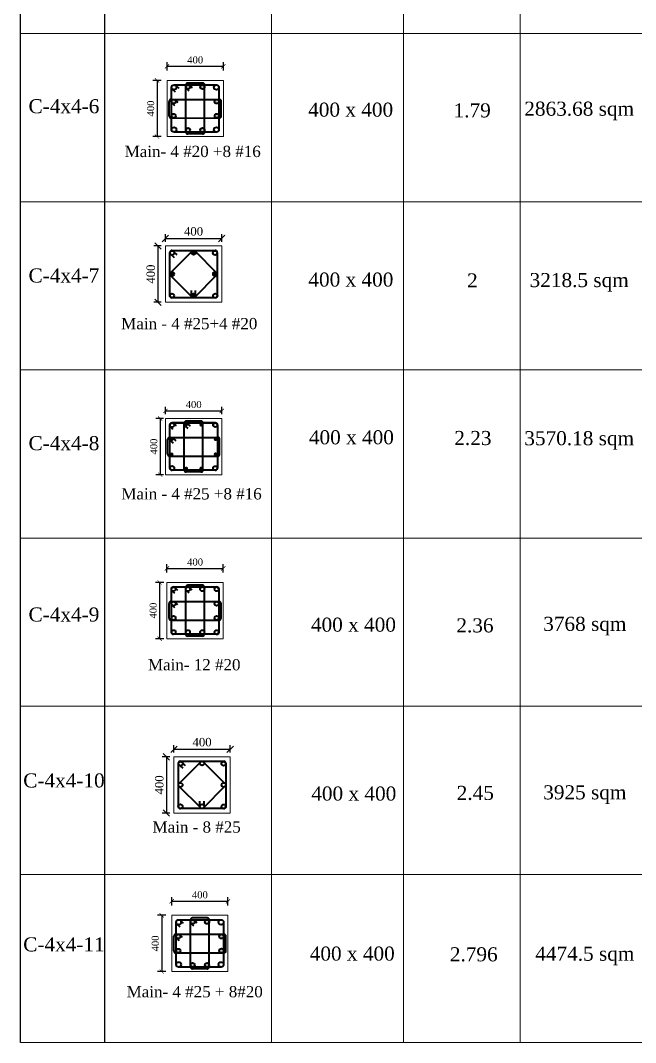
# Model space of a CAD drawing. Header units: millimetres. Extents: x -111267 to 10003021, y -40114 to 2142304.
# Drawn here: x 4297106 to 4318966, y 2074270 to 2110620 of the extents above; entities that cross this region are included whole.
import ezdxf

# ---------------------------------------------------------------- set-up
doc = ezdxf.new("R2010")
doc.units = ezdxf.units.MM
doc.header["$PDMODE"] = 2
doc.linetypes.add('DASHED2', pattern=[0.375, 0.25, -0.125])
doc.layers.add('5a.Hatch-TR-0', color=8, linetype='Continuous')
doc.layers.add('9.Title', color=7, linetype='Continuous')
for name, color, linetype, lineweight in [('object line', 23, 'Continuous', 13), ('reinmt', 241, 'Continuous', 40), ('S-Beam', 4, 'DASHED2', 15), ('S-Dim', 8, 'Continuous', 5)]:
    doc.layers.add(name, color=color, linetype=linetype, lineweight=lineweight)
doc.styles.add('DRIQsmall', font='times.ttf', dxfattribs={"height": 0.2})
doc.styles.add('Section_Scale_250', font='times.ttf', dxfattribs={"height": 250})
doc.styles.add('Times new roman', font='times.ttf', dxfattribs={"height": 300})
doc.dimstyles.new('Scale 20', dxfattribs={"dimscale": 0, "dimtxt": 250, "dimasz": 230, "dimexe": 150, "dimexo": 150, "dimgap": 100, "dimtad": 1, "dimtoh": 1, "dimdec": 0, "dimlfac": 0.2, "dimzin": 0, "dimdsep": 46, "dimtxsty": 'Times new roman', "dimblk": 'OBLIQUE', "dimcen": 0.09, "dimclrd": 256, "dimclrt": 3, "dimadec": 0, "dimazin": 0, "dimtfac": 1, "dimtdec": 0, "dimtofl": 0, "dimtmove": 0, "dimatfit": 3, "dimfxl": 150, "dimfxlon": 1, "dimtolj": 1, "dimtzin": 0, "dimarcsym": 0})
doc.dimstyles.new('Section_Scale 250', dxfattribs={"dimscale": 0, "dimtxt": 250, "dimasz": 150, "dimexe": 150, "dimexo": 150, "dimgap": 100, "dimtad": 1, "dimtoh": 1, "dimdec": 0, "dimlfac": 0.25, "dimzin": 0, "dimdsep": 46, "dimtxsty": 'Section_Scale_250', "dimblk": 'ARCHTICK', "dimcen": 0.09, "dimclrd": 256, "dimclrt": 3, "dimadec": 0, "dimazin": 0, "dimtfac": 1, "dimtdec": 0, "dimtofl": 0, "dimtmove": 0, "dimatfit": 3, "dimfxl": 150, "dimfxlon": 1, "dimtolj": 1, "dimtzin": 0, "dimarcsym": 0})

# ---------------------------------------------------------------- blocks, each defined once
blk = doc.blocks.new('_Oblique')
at = {"color": 0, "linetype": 'ByBlock', "lineweight": -2}
blk.add_line((-0.5, -0.5), (0.5, 0.5), dxfattribs=at)
blk = doc.blocks.new('*D801')
at = {"layer": 'Defpoints', "color": 0, "ltscale": 6, "transparency": 16777216}
for p in [(4302560, 2084433), (4302293, 2082433), (4302560, 2082433)]:
    blk.add_point(p, dxfattribs=at)
at = {"layer": 'S-Dim', "color": 0, "lineweight": -2, "ltscale": 6, "transparency": 16777216}
for p, q in [((4302410, 2084433), (4302143, 2084433)), ((4302410, 2082433), (4302143, 2082433))]:
    blk.add_line(p, q, dxfattribs=at)
at = {"layer": 'S-Dim', "lineweight": -2, "ltscale": 6, "transparency": 16777216}
blk.add_line((4302293, 2084433), (4302293, 2082433), dxfattribs=at)
at = {"layer": 'S-Dim', "lineweight": -2, "ltscale": 6, "transparency": 16777216, "xscale": 230, "yscale": 230, "zscale": 230}
for p, rotation in [((4302293, 2084433), 90), ((4302293, 2082433), 270)]:
    blk.add_blockref('_Oblique', p, dxfattribs=dict(at, rotation=rotation))
at = {"layer": 'S-Dim', "color": 3, "ltscale": 6, "transparency": 16777216, "insert": (4302040, 2083433), "char_height": 300, "attachment_point": 5, "rotation": 90, "style": 'Times new roman'}
blk.add_mtext('\\A1;400', dxfattribs=at)
blk = doc.blocks.new('*D802')
at = {"layer": 'Defpoints', "color": 0, "ltscale": 6, "transparency": 16777216}
for p in [(4304560, 2084699), (4302560, 2084433), (4304560, 2084433)]:
    blk.add_point(p, dxfattribs=at)
at = {"layer": 'S-Dim', "color": 0, "lineweight": -2, "ltscale": 6, "transparency": 16777216}
for p, q in [((4302560, 2084583), (4302560, 2084849)), ((4304560, 2084583), (4304560, 2084849))]:
    blk.add_line(p, q, dxfattribs=at)
at = {"layer": 'S-Dim', "lineweight": -2, "ltscale": 6, "transparency": 16777216}
blk.add_line((4302560, 2084699), (4304560, 2084699), dxfattribs=at)
at = {"layer": 'S-Dim', "lineweight": -2, "ltscale": 6, "transparency": 16777216, "xscale": 230, "yscale": 230, "zscale": 230, "rotation": 180}
blk.add_blockref('_Oblique', (4302560, 2084699), dxfattribs=at)
at = {"layer": 'S-Dim', "lineweight": -2, "ltscale": 6, "transparency": 16777216, "xscale": 230, "yscale": 230, "zscale": 230}
blk.add_blockref('_Oblique', (4304560, 2084699), dxfattribs=at)
at = {"layer": 'S-Dim', "color": 3, "ltscale": 6, "transparency": 16777216, "insert": (4303560, 2084952), "char_height": 300, "attachment_point": 5, "style": 'Times new roman'}
blk.add_mtext('\\A1;400', dxfattribs=at)
blk = doc.blocks.new('*D809')
at = {"layer": 'Defpoints', "color": 0, "ltscale": 6, "transparency": 16777216}
for p in [(4302258, 2102598), (4301991, 2100598), (4302258, 2100598)]:
    blk.add_point(p, dxfattribs=at)
at = {"layer": 'S-Dim', "color": 0, "lineweight": -2, "ltscale": 6, "transparency": 16777216}
for p, q in [((4302108, 2102598), (4301841, 2102598)), ((4302108, 2100598), (4301841, 2100598))]:
    blk.add_line(p, q, dxfattribs=at)
at = {"layer": 'S-Dim', "lineweight": -2, "ltscale": 6, "transparency": 16777216}
blk.add_line((4301991, 2102598), (4301991, 2100598), dxfattribs=at)
at = {"layer": 'S-Dim', "lineweight": -2, "ltscale": 6, "transparency": 16777216, "xscale": 230, "yscale": 230, "zscale": 230}
for p, rotation in [((4301991, 2102598), 90), ((4301991, 2100598), 270)]:
    blk.add_blockref('_Oblique', p, dxfattribs=dict(at, rotation=rotation))
at = {"layer": 'S-Dim', "color": 3, "ltscale": 6, "transparency": 16777216, "insert": (4301738, 2101598), "char_height": 300, "attachment_point": 5, "rotation": 90, "style": 'Times new roman'}
blk.add_mtext('\\A1;400', dxfattribs=at)
blk = doc.blocks.new('*D810')
at = {"layer": 'Defpoints', "color": 0, "ltscale": 6, "transparency": 16777216}
for p in [(4304258, 2102865), (4302258, 2102598), (4304258, 2102598)]:
    blk.add_point(p, dxfattribs=at)
at = {"layer": 'S-Dim', "color": 0, "lineweight": -2, "ltscale": 6, "transparency": 16777216}
for p, q in [((4302258, 2102748), (4302258, 2103015)), ((4304258, 2102748), (4304258, 2103015))]:
    blk.add_line(p, q, dxfattribs=at)
at = {"layer": 'S-Dim', "lineweight": -2, "ltscale": 6, "transparency": 16777216}
blk.add_line((4302258, 2102865), (4304258, 2102865), dxfattribs=at)
at = {"layer": 'S-Dim', "lineweight": -2, "ltscale": 6, "transparency": 16777216, "xscale": 230, "yscale": 230, "zscale": 230, "rotation": 180}
blk.add_blockref('_Oblique', (4302258, 2102865), dxfattribs=at)
at = {"layer": 'S-Dim', "lineweight": -2, "ltscale": 6, "transparency": 16777216, "xscale": 230, "yscale": 230, "zscale": 230}
blk.add_blockref('_Oblique', (4304258, 2102865), dxfattribs=at)
at = {"layer": 'S-Dim', "color": 3, "ltscale": 6, "transparency": 16777216, "insert": (4303258, 2103117), "char_height": 300, "attachment_point": 5, "style": 'Times new roman'}
blk.add_mtext('\\A1;400', dxfattribs=at)
blk = doc.blocks.new('_ArchTick')
at = {"color": 0, "linetype": 'ByBlock', "const_width": 0.15}
blk.add_lwpolyline([(-0.5, -0.5), (0.5, 0.5)], dxfattribs=at)
blk = doc.blocks.new('*D811')
at = {"layer": 'Defpoints', "color": 0, "ltscale": 6, "transparency": 16777216}
for p in [(4302395, 2108487), (4301962, 2106487), (4302395, 2106487)]:
    blk.add_point(p, dxfattribs=at)
at = {"layer": 'S-Dim', "color": 0, "lineweight": -2, "ltscale": 6, "transparency": 16777216}
for p, q in [((4302112, 2108487), (4301812, 2108487)), ((4302112, 2106487), (4301812, 2106487))]:
    blk.add_line(p, q, dxfattribs=at)
at = {"layer": 'S-Dim', "lineweight": -2, "ltscale": 6, "transparency": 16777216}
blk.add_line((4301962, 2108487), (4301962, 2106487), dxfattribs=at)
at = {"layer": 'S-Dim', "lineweight": -2, "ltscale": 6, "transparency": 16777216, "xscale": 150, "yscale": 150, "zscale": 150}
for p, rotation in [((4301962, 2108487), 90), ((4301962, 2106487), 270)]:
    blk.add_blockref('_ArchTick', p, dxfattribs=dict(at, rotation=rotation))
at = {"layer": 'S-Dim', "color": 3, "ltscale": 6, "transparency": 16777216, "insert": (4301734, 2107487), "char_height": 250, "attachment_point": 5, "rotation": 90, "style": 'Section_Scale_250'}
blk.add_mtext('\\A1;400', dxfattribs=at)
blk = doc.blocks.new('*D812')
at = {"layer": 'Defpoints', "color": 0, "ltscale": 6, "transparency": 16777216}
for p in [(4304317, 2108988), (4302317, 2108409), (4304317, 2108409)]:
    blk.add_point(p, dxfattribs=at)
at = {"layer": 'S-Dim', "color": 0, "lineweight": -2, "ltscale": 6, "transparency": 16777216}
for p, q in [((4302317, 2108838), (4302317, 2109138)), ((4304317, 2108838), (4304317, 2109138))]:
    blk.add_line(p, q, dxfattribs=at)
at = {"layer": 'S-Dim', "lineweight": -2, "ltscale": 6, "transparency": 16777216}
blk.add_line((4302317, 2108988), (4304317, 2108988), dxfattribs=at)
at = {"layer": 'S-Dim', "lineweight": -2, "ltscale": 6, "transparency": 16777216, "xscale": 150, "yscale": 150, "zscale": 150, "rotation": 180}
blk.add_blockref('_ArchTick', (4302317, 2108988), dxfattribs=at)
at = {"layer": 'S-Dim', "lineweight": -2, "ltscale": 6, "transparency": 16777216, "xscale": 150, "yscale": 150, "zscale": 150}
blk.add_blockref('_ArchTick', (4304317, 2108988), dxfattribs=at)
at = {"layer": 'S-Dim', "color": 3, "ltscale": 6, "transparency": 16777216, "insert": (4303317, 2109215), "char_height": 250, "attachment_point": 5, "style": 'Section_Scale_250'}
blk.add_mtext('\\A1;400', dxfattribs=at)
blk = doc.blocks.new('*D813')
at = {"layer": 'Defpoints', "color": 0, "ltscale": 6, "transparency": 16777216}
for p in [(4302390, 2090631), (4302052, 2088631), (4302390, 2088631)]:
    blk.add_point(p, dxfattribs=at)
at = {"layer": 'S-Dim', "color": 0, "lineweight": -2, "ltscale": 6, "transparency": 16777216}
for p, q in [((4302202, 2090631), (4301902, 2090631)), ((4302202, 2088631), (4301902, 2088631))]:
    blk.add_line(p, q, dxfattribs=at)
at = {"layer": 'S-Dim', "lineweight": -2, "ltscale": 6, "transparency": 16777216}
blk.add_line((4302052, 2090631), (4302052, 2088631), dxfattribs=at)
at = {"layer": 'S-Dim', "lineweight": -2, "ltscale": 6, "transparency": 16777216, "xscale": 150, "yscale": 150, "zscale": 150}
for p, rotation in [((4302052, 2090631), 90), ((4302052, 2088631), 270)]:
    blk.add_blockref('_ArchTick', p, dxfattribs=dict(at, rotation=rotation))
at = {"layer": 'S-Dim', "color": 3, "ltscale": 6, "transparency": 16777216, "insert": (4301825, 2089631), "char_height": 250, "attachment_point": 5, "rotation": 90, "style": 'Section_Scale_250'}
blk.add_mtext('\\A1;400', dxfattribs=at)
blk = doc.blocks.new('*D814')
at = {"layer": 'Defpoints', "color": 0, "ltscale": 6, "transparency": 16777216}
for p in [(4304312, 2091131), (4302312, 2090553), (4304312, 2090553)]:
    blk.add_point(p, dxfattribs=at)
at = {"layer": 'S-Dim', "color": 0, "lineweight": -2, "ltscale": 6, "transparency": 16777216}
for p, q in [((4302312, 2090981), (4302312, 2091281)), ((4304312, 2090981), (4304312, 2091281))]:
    blk.add_line(p, q, dxfattribs=at)
at = {"layer": 'S-Dim', "lineweight": -2, "ltscale": 6, "transparency": 16777216}
blk.add_line((4302312, 2091131), (4304312, 2091131), dxfattribs=at)
at = {"layer": 'S-Dim', "lineweight": -2, "ltscale": 6, "transparency": 16777216, "xscale": 150, "yscale": 150, "zscale": 150, "rotation": 180}
blk.add_blockref('_ArchTick', (4302312, 2091131), dxfattribs=at)
at = {"layer": 'S-Dim', "lineweight": -2, "ltscale": 6, "transparency": 16777216, "xscale": 150, "yscale": 150, "zscale": 150}
blk.add_blockref('_ArchTick', (4304312, 2091131), dxfattribs=at)
at = {"layer": 'S-Dim', "color": 3, "ltscale": 6, "transparency": 16777216, "insert": (4303312, 2091358), "char_height": 250, "attachment_point": 5, "style": 'Section_Scale_250'}
blk.add_mtext('\\A1;400', dxfattribs=at)
blk = doc.blocks.new('*D803')
at = {"layer": 'Defpoints', "color": 0, "ltscale": 6, "transparency": 16777216}
for p in [(4302560, 2078795), (4302126, 2076795), (4302560, 2076795)]:
    blk.add_point(p, dxfattribs=at)
at = {"layer": 'S-Dim', "color": 0, "lineweight": -2, "ltscale": 6, "transparency": 16777216}
for p, q in [((4302276, 2078795), (4301976, 2078795)), ((4302276, 2076795), (4301976, 2076795))]:
    blk.add_line(p, q, dxfattribs=at)
at = {"layer": 'S-Dim', "lineweight": -2, "ltscale": 6, "transparency": 16777216}
blk.add_line((4302126, 2078795), (4302126, 2076795), dxfattribs=at)
at = {"layer": 'S-Dim', "lineweight": -2, "ltscale": 6, "transparency": 16777216, "xscale": 150, "yscale": 150, "zscale": 150}
for p, rotation in [((4302126, 2078795), 90), ((4302126, 2076795), 270)]:
    blk.add_blockref('_ArchTick', p, dxfattribs=dict(at, rotation=rotation))
at = {"layer": 'S-Dim', "color": 3, "ltscale": 6, "transparency": 16777216, "insert": (4301899, 2077795), "char_height": 250, "attachment_point": 5, "rotation": 90, "style": 'Section_Scale_250'}
blk.add_mtext('\\A1;400', dxfattribs=at)
blk = doc.blocks.new('*D804')
at = {"layer": 'Defpoints', "color": 0, "ltscale": 6, "transparency": 16777216}
for p in [(4304482, 2079295), (4302482, 2078717), (4304482, 2078717)]:
    blk.add_point(p, dxfattribs=at)
at = {"layer": 'S-Dim', "color": 0, "lineweight": -2, "ltscale": 6, "transparency": 16777216}
for p, q in [((4302482, 2079145), (4302482, 2079445)), ((4304482, 2079145), (4304482, 2079445))]:
    blk.add_line(p, q, dxfattribs=at)
at = {"layer": 'S-Dim', "lineweight": -2, "ltscale": 6, "transparency": 16777216}
blk.add_line((4302482, 2079295), (4304482, 2079295), dxfattribs=at)
at = {"layer": 'S-Dim', "lineweight": -2, "ltscale": 6, "transparency": 16777216, "xscale": 150, "yscale": 150, "zscale": 150, "rotation": 180}
blk.add_blockref('_ArchTick', (4302482, 2079295), dxfattribs=at)
at = {"layer": 'S-Dim', "lineweight": -2, "ltscale": 6, "transparency": 16777216, "xscale": 150, "yscale": 150, "zscale": 150}
blk.add_blockref('_ArchTick', (4304482, 2079295), dxfattribs=at)
at = {"layer": 'S-Dim', "color": 3, "ltscale": 6, "transparency": 16777216, "insert": (4303482, 2079523), "char_height": 250, "attachment_point": 5, "style": 'Section_Scale_250'}
blk.add_mtext('\\A1;400', dxfattribs=at)
blk = doc.blocks.new('*D805')
at = {"layer": 'Defpoints', "color": 0, "ltscale": 6, "transparency": 16777216}
for p in [(4302339, 2096465), (4302072, 2094465), (4302339, 2094465)]:
    blk.add_point(p, dxfattribs=at)
at = {"layer": 'S-Dim', "color": 0, "lineweight": -2, "ltscale": 6, "transparency": 16777216}
for p, q in [((4302189, 2096465), (4301922, 2096465)), ((4302189, 2094465), (4301922, 2094465))]:
    blk.add_line(p, q, dxfattribs=at)
at = {"layer": 'S-Dim', "lineweight": -2, "ltscale": 6, "transparency": 16777216}
blk.add_line((4302072, 2096465), (4302072, 2094465), dxfattribs=at)
at = {"layer": 'S-Dim', "lineweight": -2, "ltscale": 6, "transparency": 16777216, "xscale": 150, "yscale": 150, "zscale": 150}
for p, rotation in [((4302072, 2096465), 90), ((4302072, 2094465), 270)]:
    blk.add_blockref('_ArchTick', p, dxfattribs=dict(at, rotation=rotation))
at = {"layer": 'S-Dim', "color": 3, "ltscale": 6, "transparency": 16777216, "insert": (4301845, 2095465), "char_height": 250, "attachment_point": 5, "rotation": 90, "style": 'Section_Scale_250'}
blk.add_mtext('\\A1;400', dxfattribs=at)
blk = doc.blocks.new('*D806')
at = {"layer": 'Defpoints', "color": 0, "ltscale": 6, "transparency": 16777216}
for p in [(4304261, 2096732), (4302261, 2096465), (4304261, 2096465)]:
    blk.add_point(p, dxfattribs=at)
at = {"layer": 'S-Dim', "color": 0, "lineweight": -2, "ltscale": 6, "transparency": 16777216}
for p, q in [((4302261, 2096615), (4302261, 2096882)), ((4304261, 2096615), (4304261, 2096882))]:
    blk.add_line(p, q, dxfattribs=at)
at = {"layer": 'S-Dim', "lineweight": -2, "ltscale": 6, "transparency": 16777216}
blk.add_line((4302261, 2096732), (4304261, 2096732), dxfattribs=at)
at = {"layer": 'S-Dim', "lineweight": -2, "ltscale": 6, "transparency": 16777216, "xscale": 150, "yscale": 150, "zscale": 150, "rotation": 180}
blk.add_blockref('_ArchTick', (4302261, 2096732), dxfattribs=at)
at = {"layer": 'S-Dim', "lineweight": -2, "ltscale": 6, "transparency": 16777216, "xscale": 150, "yscale": 150, "zscale": 150}
blk.add_blockref('_ArchTick', (4304261, 2096732), dxfattribs=at)
at = {"layer": 'S-Dim', "color": 3, "ltscale": 6, "transparency": 16777216, "insert": (4303261, 2096959), "char_height": 250, "attachment_point": 5, "style": 'Section_Scale_250'}
blk.add_mtext('\\A1;400', dxfattribs=at)

msp = doc.modelspace()

# ---------------------------------------------------------------- hatches: boundary and pattern name
at = {"layer": '5a.Hatch-TR-0', "linetype": 'Continuous'}
h = msp.add_hatch(color=8, dxfattribs=at)
h.dxf.hatch_style = 1
h.paths.add_polyline_path([(4302985.7, 2108253.9, 1), (4303136.8, 2108253.9, 1)])
h.paths.add_polyline_path([(4303648.5, 2108253.7, 1), (4303497.5, 2108253.7, 1)])
h.paths.add_polyline_path([(4304007.9, 2107735.8, 1), (4304159, 2107735.8, 1)])
h.paths.add_polyline_path([(4304159, 2107218.1), (4304159, 2107233.2, 0.9510403), (4304008.3, 2107225.6, 0.9510403)])
h.paths.add_polyline_path([(4302475.3, 2107224.5, 1), (4302626.4, 2107224.5, 1)])
h.paths.add_polyline_path([(4302626, 2107735.8, 1), (4302474.9, 2107735.8, 1)])
h.paths.add_polyline_path([(4303136.1, 2106721.2, 1), (4302985.1, 2106721.2, 1)])
h.paths.add_polyline_path([(4303647.9, 2106720.9, 1), (4303496.8, 2106720.9, 1)])
h = msp.add_hatch(color=8, dxfattribs=at)
h.dxf.hatch_style = 1
edge = h.paths.add_edge_path()
edge.add_arc((4303257.5, 2102363.7), 75.5, 0, 360)
h = msp.add_hatch(color=8, dxfattribs=at)
h.dxf.hatch_style = 1
edge = h.paths.add_edge_path()
edge.add_arc((4302490.5, 2101598.2), 75.5, 0, 360)
h = msp.add_hatch(color=8, dxfattribs=at)
h.dxf.hatch_style = 1
edge = h.paths.add_edge_path()
edge.add_arc((4304024.6, 2101598.2), 75.5, 0, 360)
h = msp.add_hatch(color=8, dxfattribs=at)
h.dxf.hatch_style = 1
edge = h.paths.add_edge_path()
edge.add_arc((4303257.5, 2100832.7), 75.5, 0, 360)
h = msp.add_hatch(color=8, dxfattribs=at)
h.dxf.hatch_style = 1
h.paths.add_polyline_path([(4303150.5, 2078561.8, 1), (4303301.6, 2078561.8, 1)])
h.paths.add_polyline_path([(4303813.3, 2078561.5, 1), (4303662.2, 2078561.5, 1)])
h.paths.add_polyline_path([(4304172.7, 2078043.7, 1), (4304323.7, 2078043.7, 1)])
h.paths.add_polyline_path([(4304323.7, 2077525.9), (4304323.7, 2077541.1, 0.9510403), (4304173, 2077533.5, 0.9510403)])
h.paths.add_polyline_path([(4302640.1, 2077532.4, 1), (4302791.2, 2077532.4, 1)])
h.paths.add_polyline_path([(4302790.8, 2078043.7, 1), (4302639.7, 2078043.7, 1)])
h.paths.add_polyline_path([(4303300.9, 2077029.1, 1), (4303149.9, 2077029.1, 1)])
h.paths.add_polyline_path([(4303812.6, 2077028.8, 1), (4303661.6, 2077028.8, 1)])

# ---------------------------------------------------------------- linework, layer by layer
at = {"layer": '5a.Hatch-TR-0', "color": 8, "linetype": 'Continuous', "const_width": 61.4}
for points in [[(4302964.8, 2096243.9, -1), (4303026.2, 2096243.9, -1)], [(4303497.9, 2096237.3, -1), (4303559.3, 2096237.3, -1)], [(4302452.7, 2095720.3, -1), (4302514.1, 2095720.3, -1)], [(4304007.5, 2095721.5, -1), (4304068.9, 2095721.5, -1)], [(4302453.6, 2095193.1, -1), (4302515, 2095193.1, -1)], [(4304006.4, 2095194.4, -1), (4304067.8, 2095194.4, -1)], [(4302971.6, 2094688.3, -1), (4303033, 2094688.3, -1)], [(4303496.9, 2094689, -1), (4303558.3, 2094689, -1)]]:
    msp.add_lwpolyline(points, format="xyb", close=True, dxfattribs=at)
at = {"layer": '9.Title'}
for p, q in [((4297106.2, 2074269.5, -198769.9), (4297106.2, 2142303.8, -198769.9)), ((4300106.2, 2074269.5, -198769.9), (4300106.2, 2141303.8, -198769.9))]:
    msp.add_line(p, q, dxfattribs=at)
at = {"layer": 'object line'}
for points, elevation in [([(4302317, 2108487.4), (4304317, 2108487.4), (4304317, 2106487.4), (4302317, 2106487.4)], -99385), ([(4302257.5, 2102598.2), (4304257.5, 2102598.2), (4304257.5, 2100598.2), (4302257.5, 2100598.2)], -198769.9), ([(4302312.1, 2090630.9), (4304312.1, 2090630.9), (4304312.1, 2088630.9), (4302312.1, 2088630.9)], 99385)]:
    msp.add_lwpolyline(points, close=True, dxfattribs=dict(at, elevation=elevation))
for points in [[(4302261, 2096465.4), (4304261, 2096465.4), (4304261, 2094465.4), (4302261, 2094465.4)], [(4302559.7, 2084432.7), (4304559.7, 2084432.7), (4304559.7, 2082432.7), (4302559.7, 2082432.7)], [(4302481.7, 2078795.3), (4304481.7, 2078795.3), (4304481.7, 2076795.3), (4302481.7, 2076795.3)]]:
    msp.add_lwpolyline(points, close=True, dxfattribs=at)
at = {"layer": 'reinmt', "linetype": 'Continuous', "lineweight": 35}
for p, q in [((4302563.3, 2108329.4, -99385), (4304070.6, 2108329.4, -99385)), ((4302626.5, 2108302.9, -99385), (4302729.8, 2108205.7, -99385)), ((4302985, 2106652.8, -99385), (4302985.8, 2108322.1, -99385)), ((4303578.6, 2108392.1, -99385), (4303055.8, 2108392.1, -99385)), ((4303116.3, 2108306, -99385), (4303204.6, 2108223, -99385)), ((4303647.8, 2106652.7, -99385), (4303648.6, 2108322, -99385)), ((4302475, 2106733.8, -99385), (4302475, 2108241, -99385)), ((4302503.3, 2108176.2, -99385), (4302606.4, 2108075.3, -99385)), ((4303007.8, 2108200.5, -99385), (4303096, 2108114.2, -99385)), ((4304159, 2108242.3, -99385), (4304159, 2106720.4, -99385)), ((4302392.8, 2107218.9, -99385), (4302392.8, 2107741.3, -99385)), ((4302462.8, 2107811.3, -99385), (4304171, 2107812.6, -99385)), ((4302497, 2107682.4, -99385), (4302585.2, 2107596.2, -99385)), ((4302605.5, 2107788, -99385), (4302693.8, 2107704.9, -99385)), ((4304241.1, 2107220.2, -99385), (4304241.1, 2107742.6, -99385)), ((4302462.9, 2107148.9, -99385), (4304171.1, 2107150.2, -99385)), ((4304070.6, 2106645.4, -99385), (4302563.3, 2106645.4, -99385)), ((4303577.8, 2106582.8, -99385), (4303055, 2106582.8, -99385)), ((4302415.6, 2100827.6, -198769.9), (4302415.6, 2102368.8, -198769.9)), ((4302462.3, 2101668.3, -198769.9), (4303188.1, 2102393.4, -198769.9)), ((4302481, 2102275.9, -198769.9), (4302569.1, 2102189.7, -198769.9)), ((4302487, 2102440.1, -198769.9), (4304028.1, 2102440.1, -198769.9)), ((4302572.2, 2102369.2, -198769.9), (4302660.5, 2102286.1, -198769.9)), ((4303324.4, 2102399, -198769.9), (4304044.3, 2101671.1, -198769.9)), ((4304099.5, 2102368.8, -198769.9), (4304099.5, 2100827.6, -198769.9)), ((4303189.2, 2100800.5, -198769.9), (4302447.8, 2101535.9, -198769.9)), ((4304039.3, 2101524.1, -198769.9), (4303325.2, 2100799.1, -198769.9)), ((4304028.1, 2100756.2, -198769.9), (4302487, 2100756.2, -198769.9)), ((4303182.4, 2100840.7, -198769.9), (4303182.4, 2101020.2, -198769.9)), ((4303332.8, 2100839.3, -198769.9), (4303332.8, 2101018.8, -198769.9)), ((4302494, 2096307.4), (4304028, 2096307.4)), ((4304028, 2096307.4), (4302494, 2096307.4)), ((4304028, 2096307.4), (4302494, 2096307.4)), ((4303522.6, 2096370.1), (4302999.9, 2096370.1)), ((4302419, 2094698.4), (4302419, 2096232.4)), ((4302419, 2094698.4), (4302419, 2096232.4)), ((4302438.5, 2096174), (4302526.6, 2096087.8)), ((4302548.8, 2096281.4), (4302637.1, 2096198.4)), ((4302929.1, 2094630.8), (4302929.9, 2096300.1)), ((4302962.7, 2096191.4), (4303050.8, 2096105.1)), ((4303047.1, 2096278.4), (4303135.2, 2096192.2)), ((4303591.9, 2094630.8), (4303592.6, 2096300.1)), ((4304103, 2096232.4), (4304103, 2094698.4)), ((4302336.9, 2095196.9), (4302336.9, 2095719.3)), ((4302406.8, 2095789.3), (4304115.1, 2095790.6)), ((4302443.1, 2095671.8), (4302531.3, 2095585.6)), ((4302534.3, 2095753.6), (4302622.4, 2095667.3)), ((4304185.2, 2095198.2), (4304185.2, 2095720.6)), ((4302407, 2095126.9), (4304115.2, 2095128.2)), ((4304028, 2094623.4), (4302494, 2094623.4)), ((4303521.9, 2094560.8), (4302999.1, 2094560.8)), ((4303573.8, 2090535.5, 99385), (4303051, 2090535.5, 99385)), ((4302470.1, 2088863.9, 99385), (4302470.1, 2090397.9, 99385)), ((4302489.6, 2090339.5, 99385), (4302577.7, 2090253.2, 99385)), ((4302545.1, 2090472.9, 99385), (4304079.1, 2090472.9, 99385)), ((4302599.9, 2090446.9, 99385), (4302688.2, 2090363.8, 99385)), ((4302980.2, 2088796.3, 99385), (4302981, 2090465.6, 99385)), ((4303003, 2090344, 99385), (4303091.2, 2090257.7, 99385)), ((4303111.4, 2090449.5, 99385), (4303199.8, 2090366.4, 99385)), ((4303643, 2088796.2, 99385), (4303643.8, 2090465.5, 99385)), ((4304154.1, 2090397.9, 99385), (4304154.1, 2088863.9, 99385)), ((4302388, 2089362.4, 99385), (4302388, 2089884.8, 99385)), ((4302458, 2089954.8, 99385), (4304166.2, 2089956, 99385)), ((4302492.2, 2089825.9, 99385), (4302580.4, 2089739.6, 99385)), ((4302600.7, 2089931.4, 99385), (4302689, 2089848.4, 99385)), ((4304236.3, 2089363.6, 99385), (4304236.3, 2089886, 99385)), ((4302458.1, 2089292.4, 99385), (4304166.3, 2089293.6, 99385)), ((4304079.1, 2088788.9, 99385), (4302545.1, 2088788.9, 99385)), ((4303573, 2088726.2, 99385), (4303050.2, 2088726.2, 99385)), ((4302717.8, 2082662), (4302717.8, 2084203.2)), ((4302764.4, 2083502.7), (4303490.2, 2084227.9)), ((4302783.1, 2084110.4), (4302871.3, 2084024.1)), ((4302789.1, 2084274.6), (4304330.3, 2084274.6)), ((4302874.4, 2084203.6), (4302962.7, 2084120.6)), ((4303626.5, 2084233.4), (4304346.4, 2083505.6)), ((4304401.6, 2084203.2), (4304401.6, 2082662)), ((4303491.3, 2082635), (4302750, 2083370.3)), ((4304341.5, 2083358.6), (4303627.4, 2082633.6)), ((4304330.3, 2082590.7), (4302789.1, 2082590.7)), ((4303484.6, 2082675.1), (4303484.6, 2082854.7)), ((4303634.9, 2082673.7), (4303634.9, 2082853.2)), ((4302639.7, 2077041.7), (4302639.7, 2078548.9)), ((4302728.1, 2078637.3), (4304235.4, 2078637.3)), ((4302791.3, 2078610.8), (4302894.6, 2078513.6)), ((4303149.8, 2076960.7), (4303150.6, 2078630)), ((4303172.6, 2078508.4), (4303260.8, 2078422.1)), ((4303743.4, 2078700), (4303220.6, 2078700)), ((4303281, 2078613.9), (4303369.4, 2078530.9)), ((4303812.6, 2076960.6), (4303813.4, 2078629.9)), ((4304323.7, 2078550.2), (4304323.7, 2077028.3)), ((4302668, 2078484.1), (4302771.2, 2078383.2)), ((4302557.6, 2077526.8), (4302557.6, 2078049.2)), ((4302627.6, 2078119.2), (4304335.8, 2078120.5)), ((4302661.8, 2077990.3), (4302750, 2077904.1)), ((4302770.2, 2078095.8), (4302858.6, 2078012.8)), ((4304405.9, 2077528), (4304405.9, 2078050.5)), ((4302627.7, 2077456.8), (4304335.9, 2077458)), ((4304235.4, 2076953.3), (4302728.1, 2076953.3)), ((4303742.6, 2076890.6), (4303219.8, 2076890.6))]:
    msp.add_line(p, q, dxfattribs=at)
for centre, radius in [((4302563.3, 2108241, -99385), 88.4), ((4303061.3, 2108253.9, -99385), 75.5), ((4303573, 2108253.7, -99385), 75.5), ((4304070.6, 2108241, -99385), 88.4), ((4302550.5, 2107735.8, -99385), 75.5), ((4304083.4, 2107735.8, -99385), 75.5), ((4302550.9, 2107224.5, -99385), 75.5), ((4304083.8, 2107225.6, -99385), 75.5), ((4302563.3, 2106733.8, -99385), 88.4), ((4303060.6, 2106721.2, -99385), 75.5), ((4303572.3, 2106720.9, -99385), 75.5), ((4304070.6, 2106733.8, -99385), 88.4), ((4302493.7, 2102352.3, -198769.9), 75.5), ((4303257.5, 2102363.7, -198769.9), 75.5), ((4304021.3, 2102352.3, -198769.9), 75.5), ((4302490.5, 2101598.2, -198769.9), 75.5), ((4304024.6, 2101598.2, -198769.9), 75.5), ((4302488.7, 2100832.9, -198769.9), 75.5), ((4303257.5, 2100832.7, -198769.9), 75.5), ((4304028.1, 2100827.6, -198769.9), 75.5), ((4304027.3, 2096230.7), 75.5), ((4302493.8, 2096229.3), 75.5), ((4302495.5, 2094699.3), 75.5), ((4304026.8, 2094697.5), 75.5), ((4302544.9, 2090394.7, 99385), 75.5), ((4303056.5, 2090397.3, 99385), 75.5), ((4303568.2, 2090397.1, 99385), 75.5), ((4304078.4, 2090396.1, 99385), 75.5), ((4302545.7, 2089879.3, 99385), 75.5), ((4304078.6, 2089879.3, 99385), 75.5), ((4302546, 2089368, 99385), 75.5), ((4304079, 2089369.1, 99385), 75.5), ((4302546.6, 2088864.7, 99385), 75.5), ((4303055.8, 2088864.6, 99385), 75.5), ((4303567.5, 2088864.4, 99385), 75.5), ((4304077.9, 2088862.9, 99385), 75.5), ((4302795.9, 2084186.7), 75.5), ((4303559.7, 2084198.2), 75.5), ((4304323.5, 2084186.7), 75.5), ((4302792.7, 2083432.7), 75.5), ((4304326.7, 2083432.7), 75.5), ((4302790.9, 2082667.3), 75.5), ((4303559.7, 2082667.1), 75.5), ((4304330.3, 2082662), 75.5), ((4302728.1, 2078548.9), 88.4), ((4303226.1, 2078561.8), 75.5), ((4303737.8, 2078561.5), 75.5), ((4304235.4, 2078548.9), 88.4), ((4302715.3, 2078043.7), 75.5), ((4304248.2, 2078043.7), 75.5), ((4302715.6, 2077532.4), 75.5), ((4304248.6, 2077533.5), 75.5), ((4302728.1, 2077041.7), 88.4), ((4303225.4, 2077029.1), 75.5), ((4303737.1, 2077028.8), 75.5), ((4304235.4, 2077041.7), 88.4)]:
    msp.add_circle(centre, radius, dxfattribs=at)
for centre, radius, start, end in [((4303055.8, 2108322.1, -99385), 70, 90, 179.97452), ((4303578.6, 2108322.1, -99385), 70, 359.97452, 90), ((4302462.8, 2107741.3, -99385), 70, 90.04268, 180), ((4304171.1, 2107742.6, -99385), 70, 0, 90.04268), ((4302462.8, 2107218.9, -99385), 70, 180, 270.04268), ((4304171.1, 2107220.2, -99385), 70, 270.04268, 0), ((4303055, 2106652.8, -99385), 70, 179.97452, 270), ((4303577.8, 2106652.8, -99385), 70, 270, 359.97452), ((4302487, 2102368.8, -198769.9), 71.4, 90, 180), ((4304028.1, 2102368.8, -198769.9), 71.4, 360, 90), ((4302487, 2100827.6, -198769.9), 71.4, 180, 270), ((4304028.1, 2100827.6, -198769.9), 71.4, 270, 0), ((4302494, 2096232.4), 75, 90, 180), ((4302999.9, 2096300.1), 70, 90, 179.97452), ((4303522.6, 2096300.1), 70, 359.97452, 90), ((4304028, 2096232.4), 75, 0, 90), ((4302406.9, 2095719.3), 70, 90.04268, 180), ((4304115.2, 2095720.6), 70, 0, 90.04268), ((4302406.9, 2095196.9), 70, 180, 270.04268), ((4304115.2, 2095198.2), 70, 270.04268, 0), ((4302494, 2094698.4), 75, 180, 270), ((4302999.1, 2094630.8), 70, 179.97452, 270), ((4303521.9, 2094630.8), 70, 270, 359.97452), ((4304028, 2094698.4), 75, 270, 0), ((4303051, 2090465.5, 99385), 70, 90, 179.97452), ((4303573.8, 2090465.5, 99385), 70, 359.97452, 90), ((4302545.1, 2090397.9, 99385), 75, 90, 180), ((4304079.1, 2090397.9, 99385), 75, 0, 90), ((4302458, 2089884.8, 99385), 70, 90.04268, 180), ((4304166.3, 2089886, 99385), 70, 0, 90.04268), ((4302458, 2089362.4, 99385), 70, 180, 270.04268), ((4304166.3, 2089363.6, 99385), 70, 270.04268, 0), ((4302545.1, 2088863.9, 99385), 75, 180, 270), ((4303050.2, 2088796.2, 99385), 70, 179.97452, 270), ((4303573, 2088796.2, 99385), 70, 270, 359.97452), ((4304079.1, 2088863.9, 99385), 75, 270, 0), ((4302789.1, 2084203.2), 71.4, 90, 180), ((4304330.3, 2084203.2), 71.4, 360, 90), ((4302789.1, 2082662), 71.4, 180, 270), ((4304330.3, 2082662), 71.4, 270, 0), ((4303220.6, 2078630), 70, 90, 179.97452), ((4303743.4, 2078630), 70, 359.97452, 90), ((4302627.6, 2078049.2), 70, 90.04268, 180), ((4304335.9, 2078050.5), 70, 0, 90.04268), ((4302627.6, 2077526.8), 70, 180, 270.04268), ((4304335.9, 2077528), 70, 270.04268, 0), ((4303219.8, 2076960.6), 70, 179.97452, 270), ((4303742.6, 2076960.6), 70, 270, 359.97452)]:
    msp.add_arc(centre, radius, start, end, dxfattribs=at)
at = {"layer": 'S-Beam', "linetype": 'Continuous', "ltscale": 5}
for p, q in [((4306032.4, 2141303.8, -198769.9), (4306032.4, 2074269.5, -198769.9)), ((4310720.4, 2141303.8, -198769.9), (4310720.4, 2074269.5, -198769.9)), ((4314868.9, 2141303.8, -198769.9), (4314868.9, 2074269.5, -198769.9)), ((4297106.2, 2110149.5, 1750.1), (4394662.2, 2110149.5, -228993)), ((4297106.2, 2104169.5, 1750.1), (4394662.2, 2104169.5, -228993)), ((4297106.2, 2098189.5, 1750.1), (4394662.2, 2098189.5, -228993)), ((4297106.2, 2092209.5, 1750.1), (4394662.2, 2092209.5, -228993)), ((4297106.2, 2086229.5, 1750.1), (4394662.2, 2086229.5, -228993)), ((4297106.2, 2080249.5, 1750.1), (4394662.2, 2080249.5, -228993)), ((4297106.2, 2074269.5, 1750.1), (4394662.2, 2074269.5, -228993))]:
    msp.add_line(p, q, dxfattribs=at)

# ---------------------------------------------------------------- texts
at = {"color": 0, "linetype": 'Continuous', "char_height": 400, "attachment_point": 5, "style": 'Times new roman'}
for s, insert, width in [('Main- 4 #20 +8 #16', (4303228, 2105958.5, -99385), 4749.718), ('Main - 4 #25+4 #20', (4303106, 2099835.1, -198769.9), 6018.498), ('Main - 4 #25 +8 #16', (4303185.4, 2093781.8), 6262.326), ('Main- 12 #20 ', (4303281.2, 2087703.7, 99385), 3405.581), ('Main - 8 #25', (4303367.4, 2081932.5), 3405.581), ('Main- 4 #25 + 8#20', (4303298.9, 2076075), 5589.998)]:
    msp.add_mtext(s, dxfattribs=dict(at, insert=insert, width=width))
at = {"layer": '9.Title', "linetype": 'Continuous', "lineweight": 9, "ltscale": 0.5, "char_height": 500, "width": 8540.737, "attachment_point": 5, "style": 'DRIQsmall'}
for s, insert in [('C-4x4-6', (4298651.5, 2107565.7, -198769.9)), ('400 x 400', (4308841.5, 2107443.2)), ('1.79', (4313160, 2107416.9)), ('2863.68 sqm', (4316962.9, 2107399.9, -198769.9)), ('C-4x4-7', (4298651.5, 2101546, -198769.9)), ('400 x 400', (4308849.4, 2101400.3)), ('2', (4313167.8, 2101374)), ('3218.5 sqm', (4316962.9, 2101305.6, -198769.9)), ('400 x 400', (4308867.1, 2095791.3)), ('2.23', (4313185.6, 2095765)), ('3570.18 sqm', (4316962.9, 2095681.3, -198769.9)), ('C-4x4-8', (4298651.5, 2095582.8, -198769.9)), ('C-4x4-9', (4298651.5, 2089489.5, -198769.9)), ('3768 sqm', (4317163.4, 2089079.5, -198769.9)), ('400 x 400', (4308940.5, 2089127.7)), ('2.36', (4313259, 2089101.3)), ('C-4x4-10', (4298651.5, 2083587.5, -198769.9)), ('400 x 400', (4308952.5, 2083121.4)), ('2.45', (4313271, 2083143.3)), ('3925 sqm', (4317163.4, 2083088, -198769.9)), ('C-4x4-11', (4298651.5, 2077757.9, -198769.9)), ('400 x 400', (4308897.9, 2077429.5)), ('2.796', (4313216.4, 2077403.1)), ('4474.5 sqm', (4317163.4, 2077348.6, -198769.9))]:
    msp.add_mtext(s, dxfattribs=dict(at, insert=insert))

# ---------------------------------------------------------------- dimensions: what is measured, and where the dimension line sits
at = {"layer": 'S-Dim', "ltscale": 6}
for base, p1, p2, angle, picture, middle in [((4304317, 2108987.5, -99385), (4302317, 2108409.3, -99385), (4304317, 2108409.3, -99385), 180, '*D812', (4303317, 2109214.7, -99385)), ((4301961.6, 2106487.4, -99385), (4302395.1, 2108487.4, -99385), (4302395.1, 2106487.4, -99385), 90, '*D811', (4301734.4, 2107487.4, -99385)), ((4302072.5, 2094465.4), (4302339.2, 2096465.4), (4302339.2, 2094465.4), 90, '*D805', (4301845.3, 2095465.4)), ((4304312.1, 2091131, 99385), (4302312.1, 2090552.8, 99385), (4304312.1, 2090552.8, 99385), 180, '*D814', (4303312.1, 2091358.1, 99385)), ((4302051.7, 2088630.9, 99385), (4302390.3, 2090630.9, 99385), (4302390.3, 2088630.9, 99385), 90, '*D813', (4301824.5, 2089630.9, 99385)), ((4304481.7, 2079295.4), (4302481.7, 2078717.2), (4304481.7, 2078717.2), 180, '*D804', (4303481.7, 2079522.6)), ((4302126.4, 2076795.3), (4302559.9, 2078795.3), (4302559.9, 2076795.3), 90, '*D803', (4301899.2, 2077795.3))]:
    dim = msp.add_linear_dim(base=base, p1=p1, p2=p2, angle=angle, text='400', dimstyle='Section_Scale 250', override={"dimscale": 1}, dxfattribs=at)
    dim.commit()
    dim.dimension.update_dxf_attribs({"geometry": picture, "text_midpoint": middle})
for base, p1, p2, picture, middle in [((4304257.5, 2102864.9, -198769.9), (4302257.5, 2102598.2, -198769.9), (4304257.5, 2102598.2, -198769.9), '*D810', (4303257.5, 2103117.5, -198769.9)), ((4304559.7, 2084699.3), (4302559.7, 2084432.7), (4304559.7, 2084432.7), '*D802', (4303559.7, 2084951.9))]:
    dim = msp.add_linear_dim(base=base, p1=p1, p2=p2, dimstyle='Scale 20', override={"dimscale": 1}, dxfattribs=at)
    dim.commit()
    dim.dimension.update_dxf_attribs({"geometry": picture, "text_midpoint": middle})
for base, p1, p2, picture, middle in [((4301990.9, 2100598.2, -198769.9), (4302257.5, 2102598.2, -198769.9), (4302257.5, 2100598.2, -198769.9), '*D809', (4301738.3, 2101598.2, -198769.9)), ((4302293, 2082432.7), (4302559.7, 2084432.7), (4302559.7, 2082432.7), '*D801', (4302040.4, 2083432.7))]:
    dim = msp.add_linear_dim(base=base, p1=p1, p2=p2, angle=90, dimstyle='Scale 20', override={"dimscale": 1}, dxfattribs=at)
    dim.commit()
    dim.dimension.update_dxf_attribs({"geometry": picture, "text_midpoint": middle})
dim = msp.add_linear_dim(base=(4304261, 2096732.1), p1=(4302261, 2096465.4), p2=(4304261, 2096465.4), text='400', dimstyle='Section_Scale 250', override={"dimscale": 1}, dxfattribs=at)
dim.commit()
dim.dimension.update_dxf_attribs({"geometry": '*D806', "text_midpoint": (4303261, 2096959.3)})

doc.saveas('drawing.dxf')
